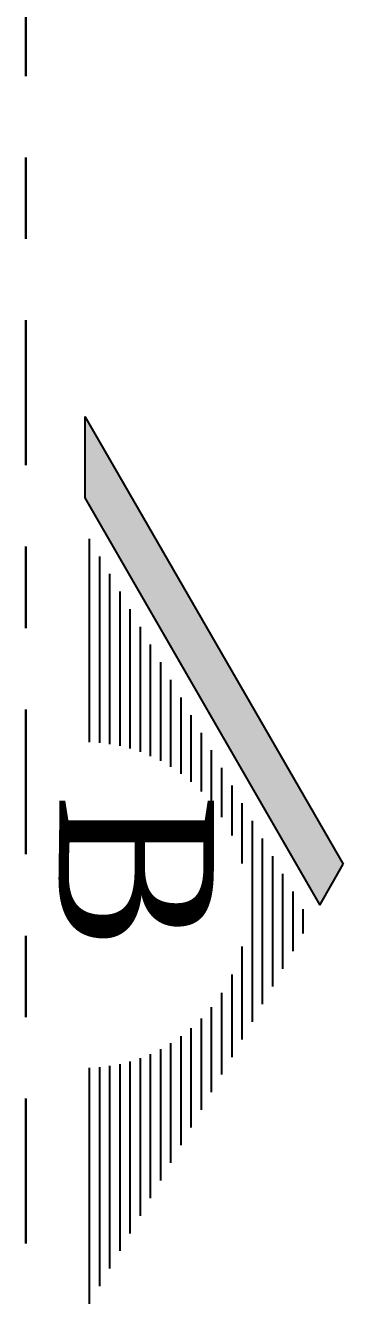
# Model space of a CAD drawing. Header units: metres. Extents: x 236 to 355, y 67 to 475.
# Drawn here: x 295.209 to 295.599, y 416.591 to 418.171 of the extents above; entities that cross this region are included whole.
import ezdxf

# ---------------------------------------------------------------- set-up
doc = ezdxf.new("R2010")
doc.units = ezdxf.units.M
doc.header["$LTSCALE"] = 0.007
doc.header["$MEASUREMENT"] = 0
doc.linetypes.add('DASHDOTX2', pattern=[50.8, 25.4, -12.7, 0, -12.7])
doc.layers.add('H', color=7, linetype='Continuous')
doc.layers.add('point line', color=22, linetype='DASHDOTX2', lineweight=18)
doc.styles.get("Standard").update_dxf_attribs({"font": 'dutch.ttf'})

# ---------------------------------------------------------------- blocks, each defined once
blk = doc.blocks.new('SEC2')
at = {"linetype": 'Continuous'}
blk.add_hatch(color=256, dxfattribs=at).paths.add_polyline_path([(196.8795, 10.9554), (196.9795, 10.9554), (197.4795, 11.2441), (197.4295, 11.2729)])
h = blk.add_hatch(dxfattribs=at)
h.set_pattern_fill('ANSI31', color=256, scale=0.1, angle=315, style=0)
h.set_pattern_definition([(0, (1.238696, 0), (4e-18, 0.0125), [])])
h.paths.add_polyline_path([(197.6795, 10.9554), (197.9795, 10.9554), (197.4995, 11.2325), (197.0195, 10.9554), (197.2795, 10.9554, -1)])
for p, q in [((196.8795, 10.9554), (197.4295, 11.2729)), ((197.4795, 11.2441), (197.4295, 11.2729)), ((196.9795, 10.9554), (197.4795, 11.2441)), ((196.8795, 10.9554), (196.9795, 10.9554))]:
    blk.add_line(p, q, dxfattribs=at)
at = {"linetype": 'Continuous', "insert": (197.3431, 11.114), "char_height": 0.19, "width": 0.2029, "attachment_point": 1}
blk.add_mtext('B', dxfattribs=at)

msp = doc.modelspace()

# ---------------------------------------------------------------- linework, layer by layer
at = {"layer": 'point line', "lineweight": 30}
msp.add_line((295.2091, 418.7649), (295.2091, 416.594), dxfattribs=at)

# ---------------------------------------------------------------- block references
at = {"layer": 'H', "linetype": 'ByBlock', "lineweight": 5, "rotation": 270}
msp.add_blockref('SEC2', (284.3262, 614.5709), dxfattribs=at)

doc.saveas('drawing.dxf')
